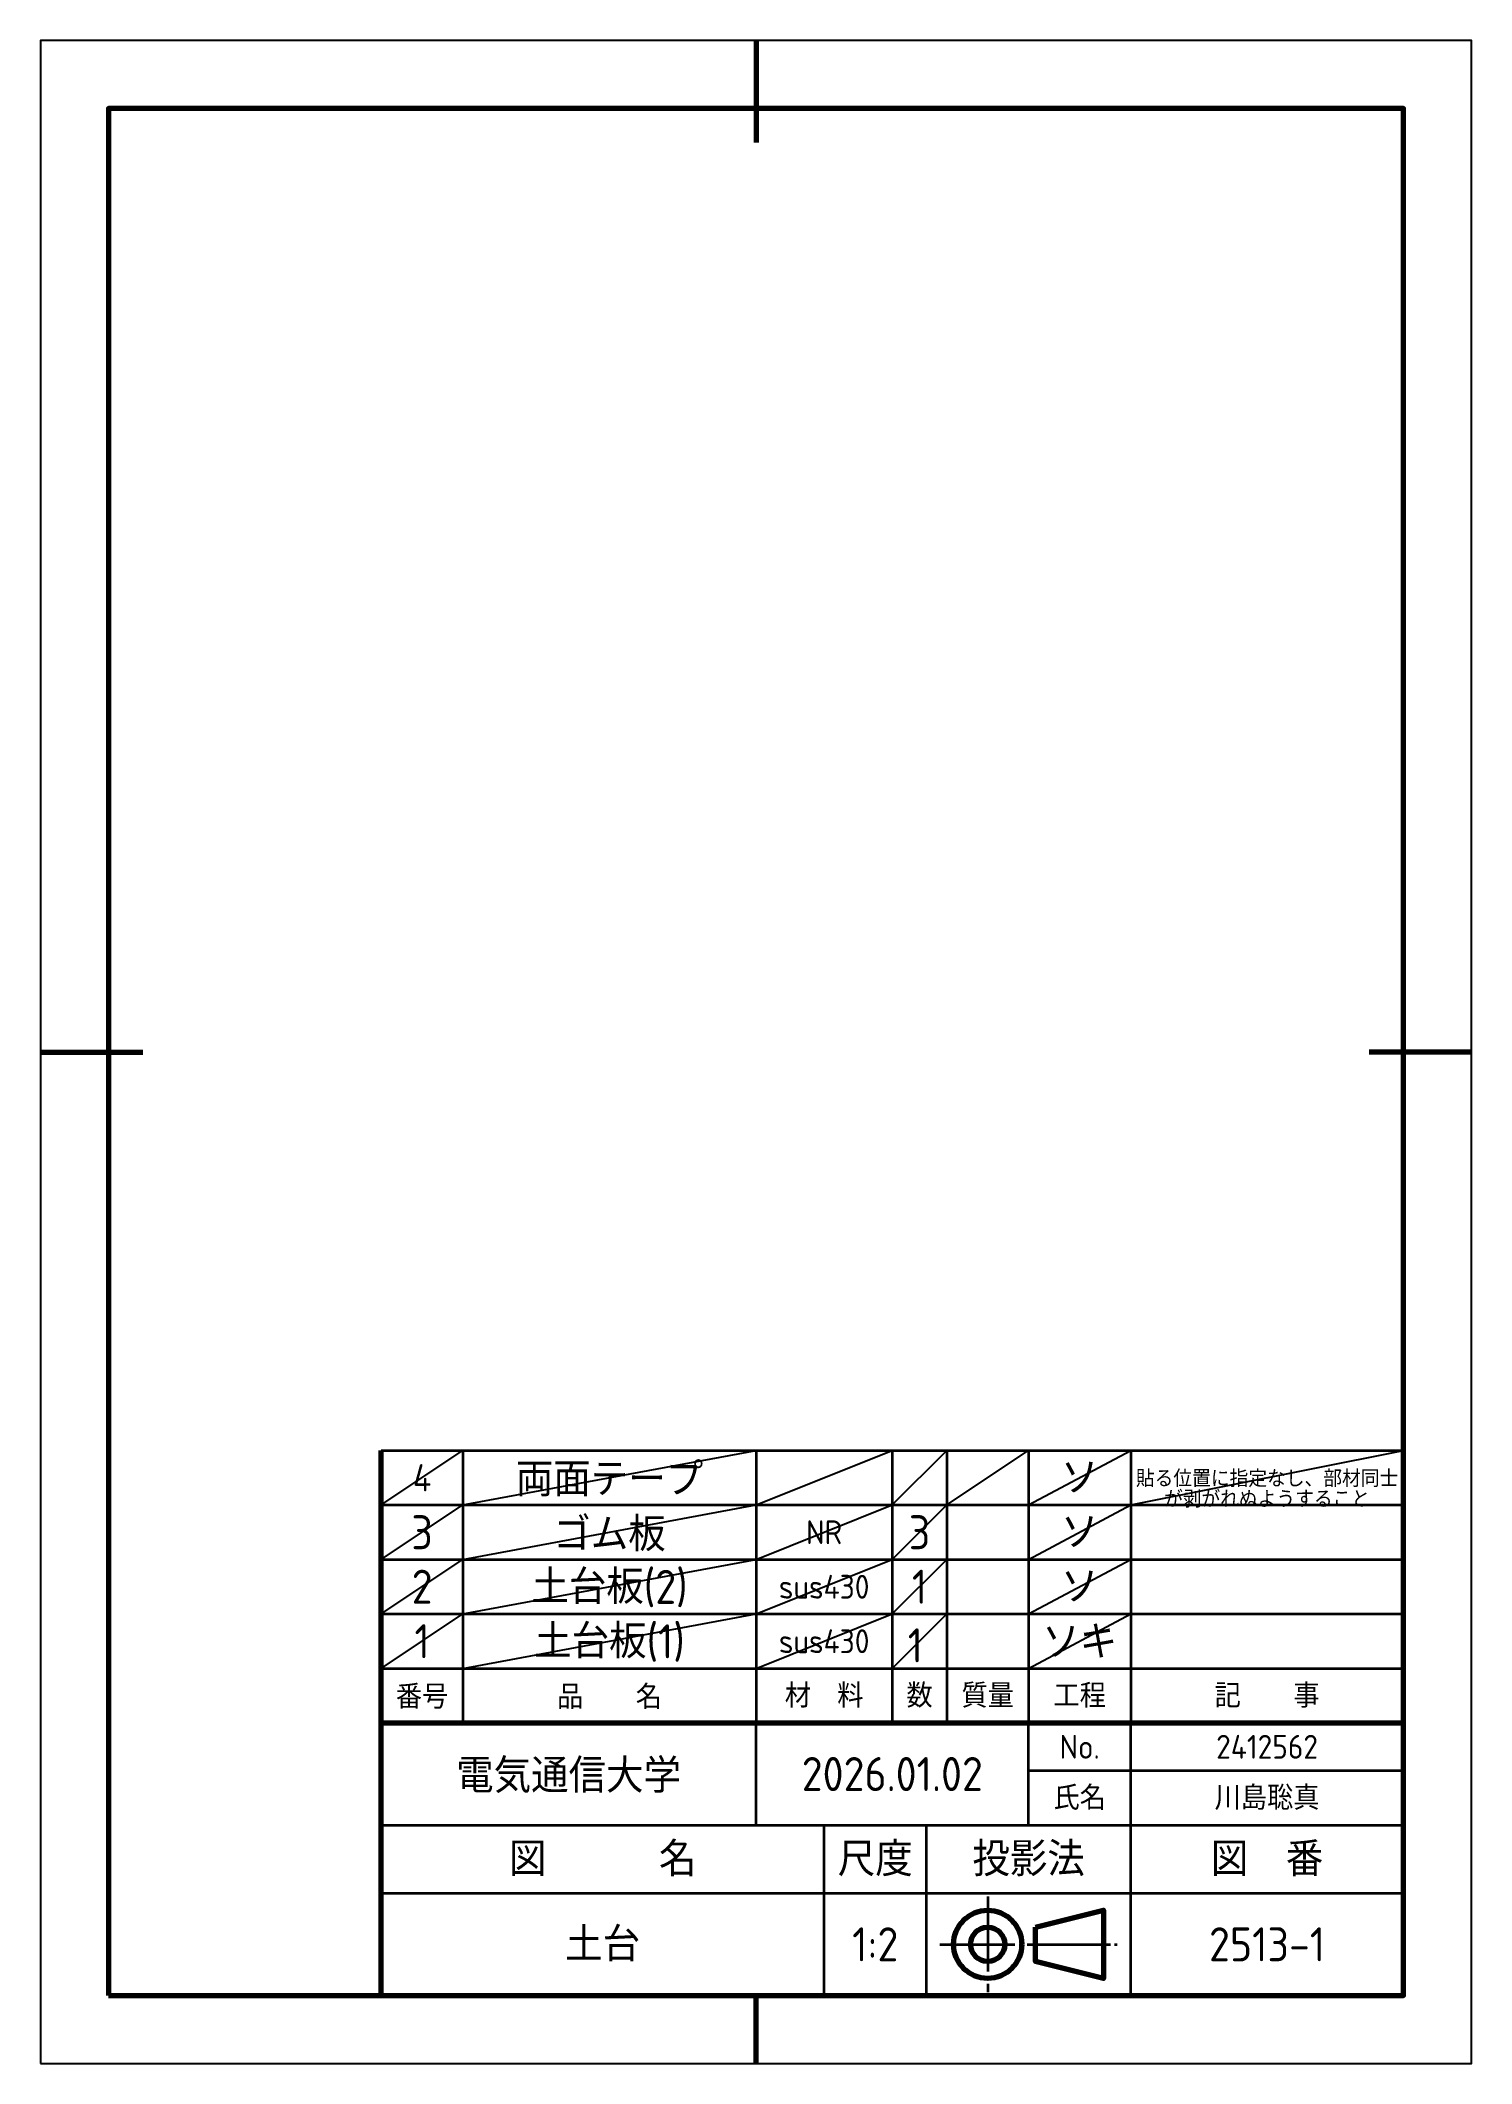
# Model space of a CAD drawing. Header units: millimetres. Extents: x 0 to 210, y 0 to 297.
import ezdxf
from ezdxf.enums import TextEntityAlignment as Align

# ---------------------------------------------------------------- set-up
doc = ezdxf.new("R2010")
doc.units = ezdxf.units.MM
doc.linetypes.add('JIS_08_11', pattern=[12.8, 11, -0.6, 0.6, -0.6])
doc.layers.add('1 図枠', color=7, linetype='Continuous')
doc.layers.add('2 外形線', color=7, linetype='Continuous', lineweight=70)
doc.layers.add('7 仮想線', color=3, linetype='Continuous', plot=False)
doc.styles.get("Standard").update_dxf_attribs({"font": 'isocp.shx', "bigfont": 'extfont.shx'})

msp = doc.modelspace()

# ---------------------------------------------------------------- linework, layer by layer
at = {"layer": '1 図枠', "lineweight": 70}
for p, q in [((105, 297), (105, 282)), ((0, 148.5), (15, 148.5)), ((210, 148.5), (195, 148.5)), ((50, 50), (50, 66)), ((50, 10), (50, 50)), ((50, 50), (200, 50)), ((105, 0), (105, 10))]:
    msp.add_line(p, q, dxfattribs=at)
at = {"layer": '1 図枠', "lineweight": 35}
for p, q in [((50, 90), (200, 90)), ((62, 90), (62, 50)), ((105, 90), (105, 50)), ((125, 90), (125, 50)), ((133, 90), (133, 50)), ((145, 90), (145, 50)), ((160, 90), (160, 50)), ((50, 82), (200, 82)), ((50, 74), (200, 74)), ((50, 66), (200, 66)), ((50, 58), (200, 58)), ((105, 35), (105, 50)), ((145, 35), (145, 50)), ((160, 10), (160, 50)), ((145, 43), (200, 43)), ((50, 35), (200, 35)), ((115, 10), (115, 35)), ((130, 10), (130, 35)), ((50, 25), (200, 25))]:
    msp.add_line(p, q, dxfattribs=at)
at = {"layer": '1 図枠'}
msp.add_line((62, 66), (62, 90), dxfattribs=at)
at = {"layer": '1 図枠', "linetype": 'JIS_08_11', "lineweight": 35}
for p, q in [((139, 24.5), (139, 10.5)), ((132, 17.5), (158, 17.5))]:
    msp.add_line(p, q, dxfattribs=at)
at = {"layer": '1 図枠', "lineweight": 70}
msp.add_lwpolyline([(10, 10), (200, 10), (200, 287), (10, 287)], close=True, dxfattribs=at)
at = {"layer": '1 図枠', "linetype": 'Continuous', "lineweight": 70}
msp.add_lwpolyline([(146, 20), (156, 22.5), (156, 12.5), (146, 15)], close=True, dxfattribs=at)
for radius in [5, 2.5]:
    msp.add_circle((139, 17.5), radius, dxfattribs=at)
at = {"layer": '2 外形線'}
msp.add_line((50, 66), (50, 90), dxfattribs=at)
at = {"layer": '7 仮想線'}
for p, q in [((50, 66), (50, 90)), ((50, 82), (62, 90)), ((62, 90), (62, 82)), ((62, 82), (105, 90)), ((105, 90), (105, 82)), ((105, 82), (125, 90)), ((125, 90), (125, 82)), ((125, 82), (133, 90)), ((133, 90), (133, 82)), ((133, 82), (145, 90)), ((145, 90), (145, 82)), ((145, 82), (160, 90)), ((160, 90), (160, 82)), ((160, 82), (200, 90)), ((50, 74), (62, 82)), ((62, 74), (105, 82)), ((105, 74), (125, 82)), ((125, 74), (133, 82)), ((145, 74), (160, 82)), ((50, 66), (62, 74)), ((62, 74), (50, 74)), ((62, 66), (105, 74)), ((105, 66), (125, 74)), ((125, 66), (133, 74)), ((145, 66), (160, 74)), ((50, 58), (62, 66)), ((62, 66), (50, 66)), ((62, 58), (105, 66)), ((105, 58), (125, 66)), ((131.78, 64.78), (133, 66)), ((145, 58), (160, 66)), ((125, 58), (131.78, 64.78))]:
    msp.add_line(p, q, dxfattribs=at)
msp.add_lwpolyline([(0, 0), (210, 0), (210, 297), (0, 297)], close=True, dxfattribs=at)
at = {"layer": 'Defpoints'}
msp.add_line((62, 66), (62, 90), dxfattribs=at)

# ---------------------------------------------------------------- texts
at = {"layer": '1 図枠'}
for s, height, p in [('4', 4, (56, 86)), ('両面テープ', 5, (83.5, 86)), ('ソ', 5, (152.5, 86)), ('貼る位置に指定なし、部材同士', 2.5, (180, 86)), ('が剥がれぬようすること', 2.5, (180, 83)), ('3', 5, (56, 78)), ('ゴム板', 5, (83.5, 78)), ('3', 5, (129, 78)), ('ソ', 5, (152.5, 78)), ('NR', 3.5, (115, 78)), ('2', 5, (56, 70)), ('土台板(2)', 5, (83.5, 70)), ('sus430', 3.5, (115, 70)), ('1', 5, (129, 70)), ('ソ', 5, (152.5, 70)), ('1', 5, (56, 62)), ('土台板(1)', 5, (83.5, 62)), ('sus430', 3.5, (115, 62)), ('1', 5, (128.39, 61.39)), ('ソキ', 5, (152.5, 62)), ('番号', 3.5, (56, 54)), ('品\u3000\u3000名', 3.5, (83.5, 54)), ('電気通信大学', 5, (77.5, 42.5))]:
    msp.add_text(s, height=height, dxfattribs=at).set_placement(p, align=Align.MIDDLE)
for s, height, p in [('材\u3000料', 3.5, (115, 54)), ('数', 3.5, (129, 54)), ('質量', 3.5, (139, 54)), ('工程', 3.5, (152.5, 54)), ('記\u3000\u3000事', 3.5, (180, 54)), ('No.', 3.5, (152.5, 46.5)), ('2412562', 3.5, (180, 46.5)), ('2026.01.02', 5, (125, 42.5)), ('氏名', 3.5, (152.5, 39)), ('川島聡真', 3.5, (180, 39)), ('図\u3000\u3000\u3000名', 5, (82.5, 30)), ('尺度', 5, (122.5, 30)), ('投影法', 5, (145, 30)), ('図\u3000番', 5, (180, 30)), ('土台', 5, (82.5, 17.5)), ('1:2', 5, (122.5, 17.5)), ('2513-1', 5, (180, 17.5))]:
    msp.add_text(s, height=height, dxfattribs=at).set_placement(p, align=Align.MIDDLE_CENTER)
at = {"layer": '7 仮想線'}
msp.add_text('1', height=5, dxfattribs=at).set_placement((56, 62), align=Align.MIDDLE)

doc.saveas('drawing.dxf')
